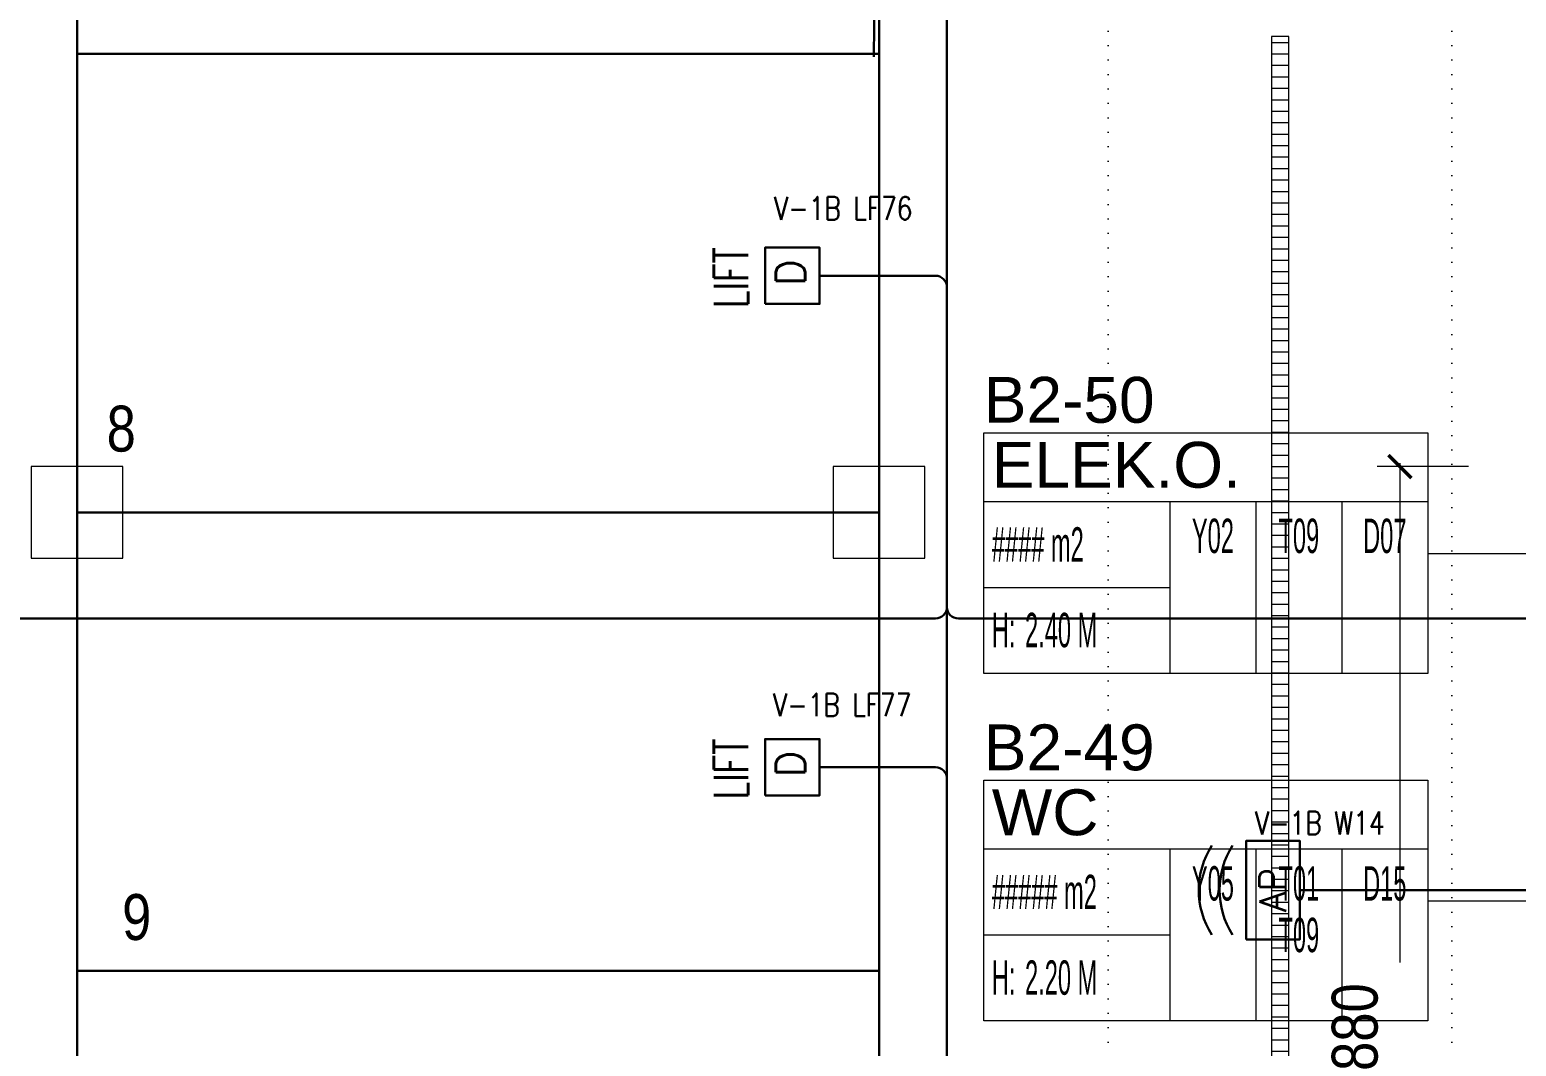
# Model space of a CAD drawing. Header units: metres. Extents: x -13621 to 152406, y -16073 to 22221.
# Drawn here: x 2259 to 3556, y 2774 to 3661 of the extents above; entities that cross this region are included whole.
import ezdxf
from ezdxf.enums import TextEntityAlignment as Align

# ---------------------------------------------------------------- set-up
doc = ezdxf.new("R2010")
doc.units = ezdxf.units.M
doc.header["$LTSCALE"] = 100
doc.header["$MEASUREMENT"] = 0
doc.linetypes.add('DOT2', pattern=[0.125, 0, -0.125])
doc.linetypes.add('HIDDEN', pattern=[0.375, 0.25, -0.125])
doc.layers.get('0').update_dxf_attribs({"color": 9, "lineweight": 9})
for name, color, linetype, lineweight in [('01', 9, 'Continuous', 9), ('06D', 9, 'Continuous', 9), ('21', 9, 'Continuous', 9), ('21_mahal200', 9, 'Continuous', 9), ('25', 9, 'Continuous', 9), ('Data  Tavan', 170, 'Continuous', 30), ('E-ACCESS POINT (KABLOSUZ ERİŞİM İÇİN)', 7, 'Continuous', 30), ('E-DAHİLİ KAMERA', 7, 'Continuous', 30), ('E-DATA LIFT PRIZI', 7, 'Continuous', 30), ('E-YAZI', 7, 'Continuous', 30)]:
    doc.layers.add(name, color=color, linetype=linetype, lineweight=lineweight)
doc.styles.add('Arial', font='arial.ttf', dxfattribs={"height": 2.5})
doc.styles.add('E-YAZI', font='txttw.shx')
doc.styles.add('MuuM_TEXT-STANDART', font='ARIALN.TTF')
doc.dimstyles.new('MuuM_DIM200', dxfattribs={"dimscale": 20, "dimtxt": 2, "dimasz": 1, "dimexe": 1, "dimexo": 1, "dimgap": 1, "dimtad": 1, "dimdec": 1, "dimrnd": 0.5, "dimdsep": 46, "dimtxsty": 'MuuM_TEXT-STANDART', "dimblk": 'ARCHTICK', "dimcen": 0, "dimdle": 0.15, "dimclrd": 256, "dimclre": 256, "dimclrt": 256, "dimadec": 0, "dimazin": 0, "dimtfac": 5, "dimtdec": 1, "dimtix": 1, "dimtmove": 2, "dimatfit": 3, "dimldrblk": 'DOT', "dimfxl": 3, "dimfxlon": 1, "dimtolj": 1, "dimlwd": -1, "dimlwe": -1, "dimarcsym": 0})

# ---------------------------------------------------------------- blocks, each defined once
blk = doc.blocks.new('*U215')
at = {"layer": 'E-ACCESS POINT (KABLOSUZ ERİŞİM İÇİN)', "color": 4}
blk.add_lwpolyline([(-2.395, 3.237), (2.395, 3.237), (2.395, 0.647), (-2.395, 0.647)], close=True, dxfattribs=at)
at = {"layer": 'E-ACCESS POINT (KABLOSUZ ERİŞİM İÇİN)', "color": 3}
for centre in [(0, 1.555), (0, 0.549)]:
    blk.add_arc(centre, 3.988, 57.1828, 122.8172, dxfattribs=at)
at = {"layer": 'E-ACCESS POINT (KABLOSUZ ERİŞİM İÇİN)', "color": 3, "style": 'E-YAZI'}
blk.add_text('AP', height=1.28, dxfattribs=at).set_placement((-1.054, 1.311))
blk = doc.blocks.new('E-DATA LIFT PRIZI')
at = {"layer": 'E-DATA LIFT PRIZI', "color": 2}
blk.add_line((0, 0), (0, 42), dxfattribs=at)
blk.add_lwpolyline([(-24.6, 89.6), (24.6, 89.6), (24.6, 42), (-24.6, 42)], close=True, dxfattribs=at)
at = {"layer": 'E-DATA LIFT PRIZI', "color": 2, "style": 'E-YAZI', "width": 0.7}
blk.add_text('LIFT', height=30, dxfattribs=at).set_placement((-28, 104.2))
at = {"layer": 'E-DATA LIFT PRIZI', "color": 2, "style": 'E-YAZI'}
blk.add_text('D', height=25.6, dxfattribs=at).set_placement((-8.8, 54.6))
blk = doc.blocks.new('E-VARIFOCAL DOME KAMERA')
at = {"layer": 'E-DAHİLİ KAMERA'}
h = blk.add_hatch(color=6, dxfattribs=at)
h.dxf.hatch_style = 1
h.paths.add_polyline_path([(0, 0, 1), (25.66, 0, 1)])
h.paths.add_polyline_path([(16.93, 3.57), (16.93, 1.47), (23.48, 3.34), (23.48, -3.21), (16.93, -1.34), (16.93, -3.45), (3.15, -3.45), (3.15, 3.57)], flags=16)
at = {"layer": 'E-DAHİLİ KAMERA', "color": 6}
for p, q in [((25.66, 0), (79.91, 31.32)), ((3.15, 3.57), (3.15, -3.45)), ((16.93, 3.57), (3.15, 3.57)), ((16.93, -3.45), (16.93, 3.57)), ((16.93, 1.47), (23.48, 3.34)), ((23.48, 3.34), (23.48, -3.21)), ((25.66, 0), (79.91, -31.32)), ((16.93, -1.34), (23.48, -3.21)), ((3.15, -3.45), (16.93, -3.45))]:
    blk.add_line(p, q, dxfattribs=at)
blk.add_circle((12.83, 0), 12.83, dxfattribs=at)
blk = doc.blocks.new('p-kolon_80x80')
blk.add_lwpolyline([(-40, -40), (40, -40), (40, 40), (-40, 40)], close=True)
blk = doc.blocks.new('2.bod.sitatik')
at = {"layer": '01'}
for p in [(2300, -5390), (3000, -5390)]:
    blk.add_blockref('p-kolon_80x80', p, dxfattribs=at)
blk = doc.blocks.new('_ArchTick')
at = {"color": 0, "linetype": 'ByBlock', "const_width": 0.15}
blk.add_lwpolyline([(-0.5, -0.5), (0.5, 0.5)], dxfattribs=at)
blk = doc.blocks.new('*D430')
at = {"layer": '25', "transparency": 16777216}
for p, q in [((3514.6, -30030.8), (3434.6, -30030.8)), ((3454.6, -30027.8), (3454.6, -30463.6)), ((3454.6, -30913.8), (3454.6, -30576)), ((3514.6, -30910.8), (3434.6, -30910.8))]:
    blk.add_line(p, q, dxfattribs=at)
at = {"layer": '25', "transparency": 16777216, "xscale": 20, "yscale": 20, "zscale": 20}
for p, rotation in [((3454.6, -30030.8), 90), ((3454.6, -30910.8), 270)]:
    blk.add_blockref('_ArchTick', p, dxfattribs=dict(at, rotation=rotation))
at = {"layer": '25', "transparency": 16777216, "insert": (3415.4, -30519.8), "char_height": 40, "attachment_point": 5, "rotation": 90, "style": 'MuuM_TEXT-STANDART'}
blk.add_mtext('\\A1;880', dxfattribs=at)
blk = doc.blocks.new('_Dot')
at = {"color": 0, "linetype": 'ByBlock', "lineweight": -2}
blk.add_line((-0.5, 0), (-1, 0), dxfattribs=at)
at = {"color": 0, "linetype": 'ByBlock', "const_width": 0.5}
blk.add_lwpolyline([(-0.25, 0, 1), (0.25, 0, 1)], format="xyb", close=True, dxfattribs=at)
blk = doc.blocks.new('p-işyeri')
at = {"color": 0, "const_width": 2}
blk.add_lwpolyline([(200, 0), (200, 700), (-200, 700), (-200, 0)], close=True, dxfattribs=at)
blk = doc.blocks.new('p-ızgara')
at = {"layer": '06D'}
h = blk.add_hatch(dxfattribs=at)
h.set_pattern_fill('_USER', color=252, scale=10, angle=180, style=0, pattern_type=0)
h.set_pattern_definition([(180, (-7e-12, -8630), (-1e-15, -10), [])])
h.paths.add_polyline_path([(3342.5, -4975), (3342.5, -8278.5), (3357.5, -8278.5), (3357.5, -4975)])
blk.add_lwpolyline([(3342.5, -4975), (3342.5, -8278.5), (3357.5, -8278.5), (3357.5, -4975)], close=True, dxfattribs=at)
blk = doc.blocks.new('0_roomno2')
blk.add_lwpolyline([(19.375, -10.5), (0, -10.5), (0, 0), (19.375, 0)], close=True)
for points in [[(0, -3), (19.375, -3)], [(8.125, -3), (8.125, -10.5)], [(11.875, -3), (11.875, -10.5)], [(15.625, -3), (15.625, -10.5)], [(0, -6.75), (8.125, -6.75)]]:
    blk.add_lwpolyline(points)
at = {"style": 'MuuM_TEXT-STANDART', "width": 0.6}
blk.add_text('H:', height=1.5, dxfattribs=at).set_placement((0.35, -8.608), align=Align.MIDDLE_LEFT)
at = {"style": 'Arial'}
blk.add_attdef('ODANO', (0, 1.17), '', height=2, dxfattribs=at)
blk.add_attdef('MEKANADI', text='', height=2, dxfattribs=at).set_placement((0.35, -3), align=Align.BOTTOM_LEFT)
at = {"style": 'MuuM_TEXT-STANDART', "width": 0.6}
for tag, p in [('YER01', (10, -4.5)), ('TAVAN01', (13.75, -4.5)), ('DUVAR01', (17.5, -4.5)), ('YER02', (10, -6.75)), ('TAVAN02', (13.75, -6.75)), ('DUVAR02', (17.5, -6.75)), ('YER03', (10, -9)), ('TAVAN03', (13.75, -9)), ('DUVAR03', (17.5, -9))]:
    blk.add_attdef(tag, text='', height=1.5, dxfattribs=at).set_placement(p, align=Align.MIDDLE_CENTER)
for tag, p in [('M2', (0.35, -4.875)), ('TEMIZTAVANYUKSEKLIGI', (1.8, -8.608))]:
    blk.add_attdef(tag, text='', height=1.5, dxfattribs=at).set_placement(p, align=Align.MIDDLE_LEFT)
blk = doc.blocks.new('2.bod.Mimari')
at = {"layer": '06D', "linetype": 'DOT2'}
for points in [[(3200, -4327.5), (3200, -7755), (3200, -8105)], [(3500, -4327.5), (3500, -7755), (3500, -8105)]]:
    blk.add_lwpolyline(points, dxfattribs=at)
at = {"layer": '06D'}
blk.add_blockref('p-ızgara', (0, 0), dxfattribs=at)
at = {"layer": '06D', "color": 89, "linetype": 'HIDDEN', "true_color": 0x2e4d23, "rotation": 90}
for p in [(3000, -4790), (3000, -5190), (3000, -5590), (3000, -5990)]:
    blk.add_blockref('p-işyeri', p, dxfattribs=at)
at = {"layer": '21_mahal200'}
ref = blk.add_blockref('0_roomno2', (3091.38, -5320.48), dxfattribs=dict(at, xscale=20, yscale=20, zscale=20))
ref.add_attrib('ODANO', 'B2-50', (3091.38, -5311.83), dxfattribs={"layer": '0', "height": 40, "style": 'Arial'})
ref.add_attrib('MEKANADI', 'ELEK.O.', dxfattribs={"layer": '0', "height": 40, "style": 'Arial'}).set_placement((3098.38, -5380.48), align=Align.BOTTOM_LEFT)
ref.add_attrib('M2', '#### m2', dxfattribs={"layer": '0', "height": 30, "style": 'MuuM_TEXT-STANDART', "width": 0.6}).set_placement((3098.38, -5417.98), align=Align.MIDDLE_LEFT)
ref.add_attrib('TEMIZTAVANYUKSEKLIGI', '2.40 M', dxfattribs={"layer": '0', "height": 30, "style": 'MuuM_TEXT-STANDART', "width": 0.6}).set_placement((3127.38, -5492.64), align=Align.MIDDLE_LEFT)
ref.add_attrib('YER01', 'Y02', dxfattribs={"layer": '0', "height": 30, "style": 'MuuM_TEXT-STANDART', "width": 0.6}).set_placement((3291.38, -5410.48), align=Align.MIDDLE_CENTER)
ref.add_attrib('TAVAN01', 'T09', dxfattribs={"layer": '0', "height": 30, "style": 'MuuM_TEXT-STANDART', "width": 0.6}).set_placement((3366.38, -5410.48), align=Align.MIDDLE_CENTER)
ref.add_attrib('DUVAR01', 'D07', dxfattribs={"layer": '0', "height": 30, "style": 'MuuM_TEXT-STANDART', "width": 0.6}).set_placement((3441.38, -5410.48), align=Align.MIDDLE_CENTER)
ref = blk.add_blockref('0_roomno2', (3091.38, -5623.64), dxfattribs=dict(at, xscale=20, yscale=20, zscale=20))
ref.add_attrib('ODANO', 'B2-49', (3091.38, -5615), dxfattribs={"layer": '0', "height": 40, "style": 'Arial'})
ref.add_attrib('MEKANADI', 'WC', dxfattribs={"layer": '0', "height": 40, "style": 'Arial'}).set_placement((3098.38, -5683.64), align=Align.BOTTOM_LEFT)
ref.add_attrib('M2', '##### m2', dxfattribs={"layer": '0', "height": 30, "style": 'MuuM_TEXT-STANDART', "width": 0.6}).set_placement((3098.38, -5721.14), align=Align.MIDDLE_LEFT)
ref.add_attrib('TEMIZTAVANYUKSEKLIGI', '2.20 M', dxfattribs={"layer": '0', "height": 30, "style": 'MuuM_TEXT-STANDART', "width": 0.6}).set_placement((3127.38, -5795.8), align=Align.MIDDLE_LEFT)
ref.add_attrib('YER01', 'Y05', dxfattribs={"layer": '0', "height": 30, "style": 'MuuM_TEXT-STANDART', "width": 0.6}).set_placement((3291.38, -5713.64), align=Align.MIDDLE_CENTER)
ref.add_attrib('TAVAN01', 'T01', dxfattribs={"layer": '0', "height": 30, "style": 'MuuM_TEXT-STANDART', "width": 0.6}).set_placement((3366.38, -5713.64), align=Align.MIDDLE_CENTER)
ref.add_attrib('DUVAR01', 'D15', dxfattribs={"layer": '0', "height": 30, "style": 'MuuM_TEXT-STANDART', "width": 0.6}).set_placement((3441.38, -5713.64), align=Align.MIDDLE_CENTER)
ref.add_attrib('TAVAN02', 'T09', dxfattribs={"layer": '0', "height": 30, "style": 'MuuM_TEXT-STANDART', "width": 0.6}).set_placement((3366.38, -5758.64), align=Align.MIDDLE_CENTER)
at = {"layer": '21', "style": 'MuuM_TEXT-STANDART'}
for s, p in [('8', (2325.73, -5348.94)), ('9', (2339.24, -5775))]:
    blk.add_text(s, height=40, dxfattribs=at).set_placement(p, align=Align.BOTTOM_LEFT)
at = {"layer": '25'}
dim = blk.add_linear_dim(base=(3454.6, -5350), p1=(3660, -6230), p2=(13317.29, -5350), angle=90, dimstyle='MuuM_DIM200', dxfattribs=at)
dim.commit()
dim.dimension.update_dxf_attribs({"geometry": '*D430', "text_midpoint": (3415.42, -5839.02), "dimtype": 128, "insert": (0, 24680.79)})
at = {"layer": '21_mahal200'}
for points in [[(3767.79, -5426.1), (3478.88, -5426.1)], [(3767.79, -5729.27), (3478.88, -5729.27)]]:
    blk.add_leader(points, dimstyle='MuuM_DIM200', override={"dimasz": 1, "dimfxl": 10}, dxfattribs=at)

msp = doc.modelspace()

# ---------------------------------------------------------------- linework, layer by layer
at = {"layer": 'Data  Tavan'}
for p, q in [((3059.2, 3157.4), (3059.2, 3807)), ((2990, 3446.4), (3049.2, 3446.4)), ((3059.2, 3358.8), (3059.2, 3436.4)), ((3059.2, 3169.5), (3059.2, 2063.8)), ((3049.2, 3147.4), (2206.3, 3147.4)), ((3650.7, 3147.4), (3069.2, 3147.4)), ((2990, 3017.7), (3049.2, 3017.7)), ((3367.1, 2910.5), (3628.1, 2910.5))]:
    msp.add_line(p, q, dxfattribs=at)
for centre, start, end in [((3049.2, 3436.4), 0, 90), ((3049.2, 3157.4), 270, 0), ((3069.2, 3157.4), 180, 270), ((3049.2, 3007.7), 0, 90)]:
    msp.add_arc(centre, 10, start, end, dxfattribs=at)

# ---------------------------------------------------------------- block references
for name in ['2.bod.sitatik', '2.bod.Mimari']:
    msp.add_blockref(name, (0, 8630))
at = {"layer": 'E-ACCESS POINT (KABLOSUZ ERİŞİM İÇİN)', "xscale": 18, "yscale": 18, "zscale": 18, "rotation": 89.99999999999999}
msp.add_blockref('*U215', (3378.8, 2910.5), dxfattribs=at)
at = {"layer": 'E-DAHİLİ KAMERA', "color": 2, "xscale": 3.999999999999998, "yscale": 3.999999999999998, "zscale": 3.999999999999998, "rotation": 299.3668968385718}
msp.add_blockref('E-VARIFOCAL DOME KAMERA', (2947.7, 3977.4), dxfattribs=at)
at = {"layer": 'E-DATA LIFT PRIZI', "color": 1, "rotation": 89.99999999999999}
for p in [(2990, 3446.4), (2990, 3017.7)]:
    msp.add_blockref('E-DATA LIFT PRIZI', p, dxfattribs=at)

# ---------------------------------------------------------------- texts
at = {"layer": 'E-YAZI', "color": 6, "style": 'E-YAZI', "width": 0.8}
for s, p in [('V-1B LF76', (2908.4, 3495.3)), ('V-1B LF77', (2907.5, 3062.1)), ('V-1B W14', (3328.1, 2959.1))]:
    msp.add_text(s, height=20, dxfattribs=at).set_placement(p)

doc.saveas('drawing.dxf')
